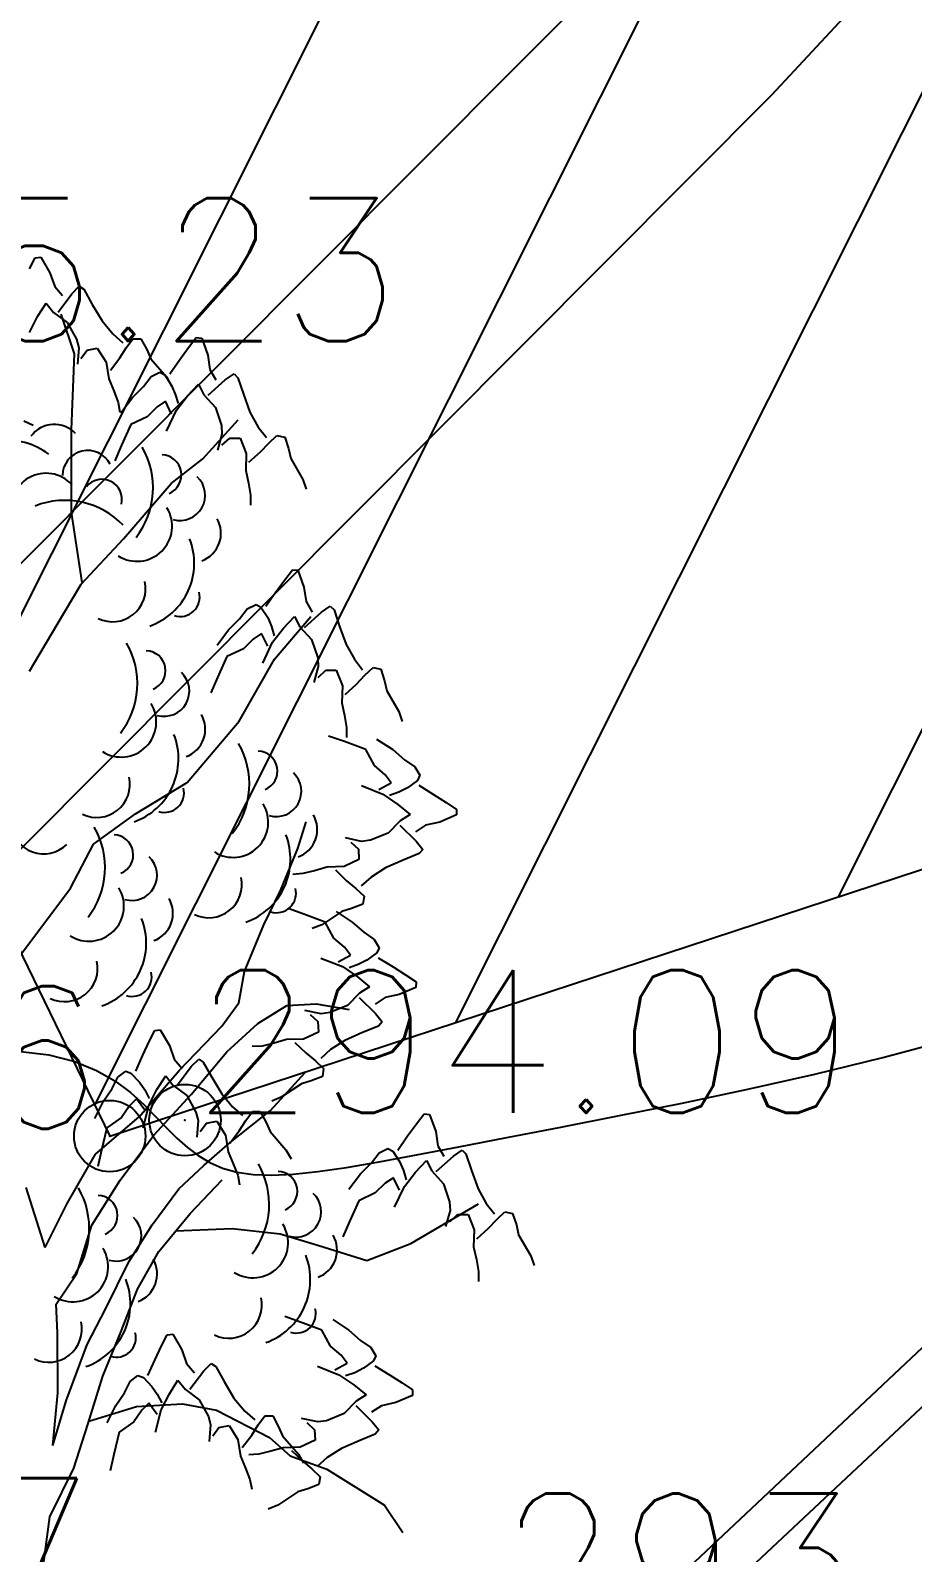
# Model space of a CAD drawing. Header units: millimetres. Extents: x 524954 to 526204, y 9523489 to 9524010.
# Drawn here: x 525972.17 to 525978.35, y 9523746.64 to 9523757.3 of the extents above; entities that cross this region are included whole.
import ezdxf
from ezdxf.enums import TextEntityAlignment as Align

# ---------------------------------------------------------------- set-up
doc = ezdxf.new("R2010")
doc.units = ezdxf.units.MM
doc.header["$PDMODE"] = 32
doc.header["$PDSIZE"] = 0.5
doc.linetypes.add('ACAD_ISO12W100', pattern=[21, 12, -3, 0, -3, 0, -3])
for name, color, linetype in [('Arbre', 34, 'ACAD_ISO12W100'), ('Bati', 6, 'Continuous'), ('Bati_H', 1, 'Continuous'), ('Cloture', 7, 'Continuous'), ('CN_02_00', 4, 'Continuous'), ('PLUME_1', 7, 'Continuous'), ('PLUME_3', 4, 'Continuous'), ('PLUME_5', 6, 'Continuous'), ('PLUME_6', 2, 'Continuous'), ('TopoAlt', 3, 'Continuous'), ('TOPOJIS', 7, 'Continuous')]:
    doc.layers.add(name, color=color, linetype=linetype)
doc.styles.add('Simplex 1.0', font='Simplex.shx', dxfattribs={"width": 0.99, "height": 1})

# ---------------------------------------------------------------- blocks, each defined once
blk = doc.blocks.new('TCPOINT M')
at = {"color": 0}
blk.add_point((0, 0), dxfattribs=at)
at = {"layer": 'TopoAlt', "style": 'Simplex 1.0', "width": 0.99}
blk.add_attdef('ALT', (0.15, 0.15), '', height=1, dxfattribs=at)
blk = doc.blocks.new('v088')
at = {"color": 3, "linetype": 'Continuous'}
for p, q in [((-0.024, 12.318), (0.016, 12.396)), ((0.016, 12.396), (0.055, 12.4)), ((0.055, 12.4), (0.118, 12.291)), ((0.118, 12.291), (0.152, 12.195)), ((0.152, 12.195), (0.207, 12.131)), ((0.272, 12.144), (0.324, 12.197)), ((0.324, 12.197), (0.356, 12.175)), ((0.356, 12.175), (0.415, 12.069)), ((0.032, 11.984), (0.092, 12.078)), ((0.092, 12.078), (0.144, 12.013)), ((0.175, 12.015), (0.272, 12.144)), ((0.415, 12.069), (0.484, 11.953)), ((-0.025, 11.872), (0.032, 11.984)), ((0.144, 12.013), (0.24, 11.942)), ((0.24, 11.942), (0.305, 11.825)), ((0.484, 11.953), (0.56, 11.862)), ((0.56, 11.862), (0.63, 11.801)), ((0.653, 11.766), (0.699, 11.829)), ((0.699, 11.829), (0.754, 11.828)), ((0.754, 11.828), (0.796, 11.754)), ((1.089, 11.768), (1.142, 11.837)), ((1.142, 11.837), (1.181, 11.833)), ((1.181, 11.833), (1.223, 11.714)), ((0.305, 11.825), (0.32, 11.765)), ((0.32, 11.765), (0.311, 11.65)), ((0.334, 11.69), (0.378, 11.749)), ((0.378, 11.749), (0.45, 11.762)), ((0.45, 11.762), (0.511, 11.664)), ((0.608, 11.694), (0.653, 11.766)), ((0.796, 11.754), (0.824, 11.689)), ((1.027, 11.683), (1.089, 11.768)), ((0.511, 11.664), (0.53, 11.547)), ((0.542, 11.608), (0.608, 11.694)), ((0.824, 11.689), (0.934, 11.561)), ((0.958, 11.583), (1.027, 11.683)), ((1.223, 11.714), (1.239, 11.614)), ((1.239, 11.614), (1.281, 11.541)), ((0.53, 11.547), (0.565, 11.463)), ((0.773, 11.494), (0.827, 11.564)), ((0.827, 11.564), (0.889, 11.595)), ((0.889, 11.595), (0.923, 11.575)), ((0.923, 11.575), (0.969, 11.502)), ((0.934, 11.561), (0.97, 11.497)), ((1.081, 11.429), (1.158, 11.51)), ((1.158, 11.51), (1.196, 11.437)), ((1.227, 11.433), (1.346, 11.541)), ((1.346, 11.541), (1.408, 11.583)), ((1.408, 11.583), (1.435, 11.556)), ((1.435, 11.556), (1.473, 11.441)), ((0.565, 11.463), (0.596, 11.383)), ((0.615, 11.31), (0.696, 11.418)), ((0.696, 11.418), (0.773, 11.494)), ((0.969, 11.502), (0.996, 11.441)), ((0.996, 11.441), (1.016, 11.375)), ((1.004, 11.329), (1.081, 11.429)), ((1.196, 11.437), (1.277, 11.348)), ((1.473, 11.441), (1.519, 11.314)), ((0.596, 11.383), (0.609, 11.315)), ((0.869, 11.352), (0.8, 11.283)), ((0.927, 11.391), (0.869, 11.352)), ((0.969, 11.302), (0.927, 11.391)), ((0.935, 11.183), (1.004, 11.329)), ((1.277, 11.348), (1.319, 11.221)), ((1.519, 11.314), (1.577, 11.21)), ((-0.065, 11.254), (0.001, 11.223)), ((0.685, 11.229), (0.619, 11.083)), ((0.8, 11.283), (0.685, 11.229)), ((1.319, 11.221), (1.323, 11.16)), ((1.577, 11.21), (1.635, 11.137)), ((0.619, 11.083), (0.573, 10.975)), ((1.323, 11.16), (1.292, 11.048)), ((1.323, 11.083), (1.377, 11.133)), ((1.377, 11.133), (1.45, 11.133)), ((1.45, 11.133), (1.492, 11.025)), ((1.592, 11.037), (1.65, 11.098)), ((1.65, 11.098), (1.708, 11.152)), ((1.708, 11.152), (1.762, 11.141)), ((1.762, 11.141), (1.789, 11.06)), ((1.492, 11.025), (1.489, 10.906)), ((1.512, 10.964), (1.592, 11.037)), ((1.789, 11.06), (1.804, 10.991)), ((1.804, 10.991), (1.889, 10.844)), ((1.489, 10.906), (1.508, 10.818)), ((1.508, 10.818), (1.523, 10.733)), ((1.889, 10.844), (1.912, 10.775)), ((1.523, 10.733), (1.523, 10.664)), ((1.7, 10.058), (1.762, 10.142)), ((1.762, 10.142), (1.816, 10.212)), ((1.816, 10.212), (1.854, 10.208)), ((1.854, 10.208), (1.896, 10.089)), ((1.631, 9.958), (1.7, 10.058)), ((1.896, 10.089), (1.912, 9.989)), ((1.446, 9.869), (1.5, 9.939)), ((1.5, 9.939), (1.562, 9.969)), ((1.562, 9.969), (1.596, 9.95)), ((1.596, 9.95), (1.643, 9.877)), ((1.9, 9.808), (2.019, 9.915)), ((1.912, 9.989), (1.954, 9.915)), ((2.019, 9.915), (2.081, 9.958)), ((2.081, 9.958), (2.108, 9.931)), ((2.108, 9.931), (2.146, 9.815)), ((1.369, 9.792), (1.446, 9.869)), ((1.643, 9.877), (1.669, 9.815)), ((1.669, 9.815), (1.689, 9.75)), ((1.677, 9.704), (1.754, 9.804)), ((1.754, 9.804), (1.831, 9.885)), ((1.831, 9.885), (1.869, 9.812)), ((1.869, 9.812), (1.95, 9.723)), ((2.146, 9.815), (2.193, 9.689)), ((1.289, 9.685), (1.369, 9.792)), ((1.542, 9.727), (1.473, 9.658)), ((1.6, 9.765), (1.542, 9.727)), ((1.643, 9.677), (1.6, 9.765)), ((1.608, 9.558), (1.677, 9.704)), ((1.95, 9.723), (1.993, 9.596)), ((1.358, 9.604), (1.292, 9.458)), ((1.473, 9.658), (1.358, 9.604)), ((1.993, 9.596), (1.996, 9.535)), ((2.193, 9.689), (2.25, 9.585)), ((1.996, 9.535), (1.966, 9.423)), ((1.996, 9.458), (2.05, 9.508)), ((2.05, 9.508), (2.123, 9.508)), ((2.123, 9.508), (2.166, 9.4)), ((2.25, 9.585), (2.308, 9.512)), ((2.323, 9.473), (2.381, 9.527)), ((2.381, 9.527), (2.435, 9.515)), ((2.435, 9.515), (2.462, 9.435)), ((1.292, 9.458), (1.246, 9.35)), ((2.166, 9.4), (2.162, 9.281)), ((2.185, 9.338), (2.266, 9.412)), ((2.266, 9.412), (2.323, 9.473)), ((2.462, 9.435), (2.477, 9.365)), ((2.162, 9.281), (2.181, 9.192)), ((2.477, 9.365), (2.562, 9.219)), ((2.181, 9.192), (2.196, 9.108)), ((2.562, 9.219), (2.585, 9.15)), ((2.196, 9.108), (2.196, 9.038)), ((2.18, 9.009), (2.07, 9.048)), ((2.33, 8.953), (2.18, 9.009)), ((2.391, 8.841), (2.33, 8.953)), ((2.406, 9.027), (2.519, 8.953)), ((2.519, 8.953), (2.601, 8.881)), ((2.601, 8.881), (2.673, 8.832)), ((2.465, 8.776), (2.391, 8.841)), ((2.507, 8.721), (2.465, 8.776)), ((2.691, 8.737), (2.621, 8.686)), ((2.673, 8.832), (2.708, 8.773)), ((2.708, 8.773), (2.691, 8.737)), ((2.3, 8.701), (2.45, 8.641)), ((2.421, 8.673), (2.507, 8.721)), ((2.45, 8.641), (2.555, 8.57)), ((2.561, 8.655), (2.497, 8.632)), ((2.621, 8.686), (2.561, 8.655)), ((2.701, 8.703), (2.805, 8.64)), ((2.805, 8.64), (2.893, 8.584)), ((2.555, 8.57), (2.64, 8.498)), ((2.893, 8.584), (2.966, 8.534)), ((2.966, 8.534), (2.964, 8.496)), ((2.57, 8.455), (2.487, 8.369)), ((2.568, 8.425), (2.683, 8.312)), ((2.64, 8.498), (2.57, 8.455)), ((2.749, 8.424), (2.679, 8.378)), ((2.848, 8.446), (2.749, 8.424)), ((2.964, 8.496), (2.848, 8.446)), ((2.301, 8.311), (2.188, 8.335)), ((2.362, 8.319), (2.301, 8.311)), ((2.487, 8.369), (2.362, 8.319)), ((2.683, 8.312), (2.729, 8.254)), ((2.225, 8.306), (2.278, 8.256)), ((2.278, 8.256), (2.282, 8.183)), ((2.704, 8.225), (2.591, 8.179)), ((2.729, 8.254), (2.704, 8.225)), ((1.971, 8.105), (1.888, 8.085)), ((2.058, 8.13), (1.971, 8.105)), ((2.178, 8.134), (2.058, 8.13)), ((2.117, 8.111), (2.195, 8.035)), ((2.282, 8.183), (2.178, 8.134)), ((2.467, 8.125), (2.367, 8.061)), ((2.591, 8.179), (2.467, 8.125)), ((1.888, 8.085), (1.819, 8.08)), ((2.195, 8.035), (2.261, 7.981)), ((2.367, 8.061), (2.298, 7.999)), ((2.261, 7.981), (2.318, 7.927)), ((2.318, 7.927), (2.31, 7.872)), ((1.896, 7.802), (1.786, 7.841)), ((2.046, 7.746), (1.896, 7.802)), ((2.163, 7.821), (2.022, 7.727)), ((2.123, 7.82), (2.235, 7.746)), ((2.231, 7.841), (2.163, 7.821)), ((2.31, 7.872), (2.231, 7.841)), ((2.022, 7.727), (1.955, 7.7)), ((2.107, 7.634), (2.046, 7.746)), ((2.235, 7.746), (2.317, 7.675)), ((2.317, 7.675), (2.389, 7.625)), ((2.181, 7.57), (2.107, 7.634)), ((2.223, 7.514), (2.181, 7.57)), ((2.389, 7.625), (2.424, 7.566)), ((2.424, 7.566), (2.407, 7.53)), ((2.016, 7.494), (2.166, 7.434)), ((2.137, 7.467), (2.223, 7.514)), ((2.337, 7.479), (2.277, 7.448)), ((2.407, 7.53), (2.337, 7.479)), ((2.417, 7.496), (2.521, 7.433)), ((2.166, 7.434), (2.271, 7.363)), ((2.277, 7.448), (2.213, 7.425)), ((2.271, 7.363), (2.357, 7.292)), ((2.521, 7.433), (2.609, 7.377)), ((2.609, 7.377), (2.682, 7.328)), ((2.286, 7.249), (2.203, 7.162)), ((2.357, 7.292), (2.286, 7.249)), ((2.68, 7.289), (2.564, 7.239)), ((2.682, 7.328), (2.68, 7.289)), ((2.203, 7.162), (2.079, 7.112)), ((2.284, 7.218), (2.399, 7.105)), ((2.465, 7.218), (2.395, 7.171)), ((2.564, 7.239), (2.465, 7.218)), ((2.018, 7.104), (1.904, 7.128)), ((1.941, 7.1), (1.994, 7.049)), ((1.994, 7.049), (1.999, 6.976)), ((2.079, 7.112), (2.018, 7.104)), ((2.399, 7.105), (2.445, 7.047)), ((2.445, 7.047), (2.42, 7.018)), ((0.813, 6.909), (0.853, 6.987)), ((0.853, 6.987), (0.891, 6.991)), ((0.891, 6.991), (0.955, 6.881)), ((1.894, 6.927), (1.775, 6.923)), ((1.999, 6.976), (1.894, 6.927)), ((2.307, 6.972), (2.184, 6.918)), ((2.42, 7.018), (2.307, 6.972)), ((0.768, 6.815), (0.813, 6.909)), ((0.955, 6.881), (0.989, 6.786)), ((1.604, 6.878), (1.535, 6.874)), ((1.688, 6.899), (1.604, 6.878)), ((1.775, 6.923), (1.688, 6.899)), ((1.834, 6.904), (1.912, 6.828)), ((1.912, 6.828), (1.977, 6.774)), ((2.084, 6.854), (2.014, 6.792)), ((2.184, 6.918), (2.084, 6.854)), ((0.719, 6.703), (0.768, 6.815)), ((0.989, 6.786), (1.044, 6.722)), ((1.011, 6.606), (1.108, 6.734)), ((1.108, 6.734), (1.161, 6.787)), ((1.161, 6.787), (1.192, 6.766)), ((1.192, 6.766), (1.252, 6.66)), ((1.977, 6.774), (2.034, 6.72)), ((2.034, 6.72), (2.026, 6.666)), ((0.554, 6.582), (0.594, 6.66)), ((0.594, 6.66), (0.649, 6.702)), ((0.649, 6.702), (0.686, 6.689)), ((0.686, 6.689), (0.745, 6.626)), ((0.745, 6.626), (0.783, 6.571)), ((0.868, 6.575), (0.929, 6.669)), ((0.929, 6.669), (0.98, 6.604)), ((1.252, 6.66), (1.321, 6.544)), ((1.879, 6.614), (1.738, 6.52)), ((1.947, 6.634), (1.879, 6.614)), ((2.026, 6.666), (1.947, 6.634)), ((0.493, 6.492), (0.554, 6.582)), ((0.724, 6.509), (0.675, 6.46)), ((0.782, 6.43), (0.724, 6.509)), ((0.783, 6.571), (0.814, 6.51)), ((0.811, 6.463), (0.868, 6.575)), ((0.98, 6.604), (1.076, 6.532)), ((1.076, 6.532), (1.141, 6.416)), ((1.321, 6.544), (1.397, 6.452)), ((1.738, 6.52), (1.671, 6.493)), ((0.433, 6.371), (0.493, 6.492)), ((0.675, 6.46), (0.62, 6.379)), ((0.771, 6.306), (0.811, 6.463)), ((1.141, 6.416), (1.157, 6.356)), ((1.397, 6.452), (1.467, 6.391)), ((1.489, 6.356), (1.536, 6.42)), ((1.536, 6.42), (1.591, 6.419)), ((1.591, 6.419), (1.633, 6.344)), ((2.685, 6.334), (2.739, 6.404)), ((2.739, 6.404), (2.777, 6.4)), ((2.777, 6.4), (2.82, 6.28)), ((0.516, 6.305), (0.479, 6.149)), ((0.62, 6.379), (0.516, 6.305)), ((1.157, 6.356), (1.147, 6.241)), ((1.171, 6.28), (1.215, 6.339)), ((1.215, 6.339), (1.286, 6.353)), ((1.286, 6.353), (1.348, 6.255)), ((1.444, 6.285), (1.489, 6.356)), ((1.633, 6.344), (1.661, 6.279)), ((2.623, 6.25), (2.685, 6.334)), ((1.348, 6.255), (1.367, 6.137)), ((1.378, 6.198), (1.444, 6.285)), ((1.661, 6.279), (1.771, 6.151)), ((2.554, 6.15), (2.623, 6.25)), ((2.82, 6.28), (2.835, 6.18)), ((2.835, 6.18), (2.877, 6.107)), ((0.479, 6.149), (0.454, 6.035)), ((1.367, 6.137), (1.402, 6.054)), ((1.771, 6.151), (1.807, 6.088)), ((2.37, 6.061), (2.423, 6.13)), ((2.423, 6.13), (2.485, 6.161)), ((2.485, 6.161), (2.52, 6.142)), ((2.52, 6.142), (2.566, 6.069)), ((2.677, 5.996), (2.754, 6.077)), ((2.754, 6.077), (2.793, 6.004)), ((2.823, 6), (2.943, 6.107)), ((2.943, 6.107), (3.004, 6.15)), ((3.004, 6.15), (3.031, 6.123)), ((3.031, 6.123), (3.07, 6.007)), ((1.402, 6.054), (1.433, 5.974)), ((1.433, 5.974), (1.446, 5.906)), ((2.212, 5.877), (2.293, 5.984)), ((2.293, 5.984), (2.37, 6.061)), ((2.566, 6.069), (2.593, 6.007)), ((2.593, 6.007), (2.612, 5.942)), ((2.6, 5.896), (2.677, 5.996)), ((2.793, 6.004), (2.873, 5.915)), ((3.07, 6.007), (3.116, 5.88)), ((2.466, 5.919), (2.396, 5.85)), ((2.523, 5.957), (2.466, 5.919)), ((2.566, 5.869), (2.523, 5.957)), ((2.531, 5.75), (2.6, 5.896)), ((2.873, 5.915), (2.916, 5.788)), ((3.116, 5.88), (3.173, 5.777)), ((2.281, 5.796), (2.216, 5.65)), ((2.396, 5.85), (2.281, 5.796)), ((2.916, 5.788), (2.92, 5.727)), ((3.173, 5.777), (3.231, 5.703)), ((2.216, 5.65), (2.169, 5.542)), ((2.92, 5.727), (2.889, 5.615)), ((2.92, 5.65), (2.973, 5.7)), ((2.973, 5.7), (3.047, 5.7)), ((3.047, 5.7), (3.089, 5.592)), ((3.189, 5.603), (3.247, 5.665)), ((3.247, 5.665), (3.304, 5.719)), ((3.304, 5.719), (3.358, 5.707)), ((3.358, 5.707), (3.385, 5.627)), ((3.089, 5.592), (3.085, 5.473)), ((3.108, 5.53), (3.189, 5.603)), ((3.385, 5.627), (3.4, 5.557)), ((3.4, 5.557), (3.485, 5.411)), ((3.085, 5.473), (3.104, 5.384)), ((3.104, 5.384), (3.12, 5.3)), ((3.485, 5.411), (3.508, 5.342)), ((3.12, 5.3), (3.12, 5.23)), ((1.872, 4.946), (1.762, 4.985)), ((2.022, 4.89), (1.872, 4.946)), ((2.099, 4.964), (2.211, 4.89)), ((0.899, 4.779), (0.939, 4.857)), ((0.939, 4.857), (0.978, 4.861)), ((0.978, 4.861), (1.042, 4.751)), ((2.083, 4.778), (2.022, 4.89)), ((2.211, 4.89), (2.293, 4.818)), ((2.293, 4.818), (2.365, 4.769)), ((0.855, 4.685), (0.899, 4.779)), ((1.042, 4.751), (1.075, 4.656)), ((2.157, 4.714), (2.083, 4.778)), ((2.199, 4.658), (2.157, 4.714)), ((2.365, 4.769), (2.4, 4.71)), ((2.4, 4.71), (2.383, 4.674)), ((0.805, 4.573), (0.855, 4.685)), ((1.075, 4.656), (1.131, 4.592)), ((1.098, 4.476), (1.195, 4.604)), ((1.195, 4.604), (1.247, 4.657)), ((1.247, 4.657), (1.279, 4.636)), ((1.279, 4.636), (1.338, 4.53)), ((1.992, 4.638), (2.142, 4.578)), ((2.113, 4.611), (2.199, 4.658)), ((2.253, 4.592), (2.189, 4.569)), ((2.313, 4.623), (2.253, 4.592)), ((2.383, 4.674), (2.313, 4.623)), ((2.393, 4.64), (2.497, 4.577)), ((0.64, 4.452), (0.68, 4.53)), ((0.68, 4.53), (0.735, 4.572)), ((0.735, 4.572), (0.773, 4.559)), ((0.773, 4.559), (0.832, 4.496)), ((0.832, 4.496), (0.87, 4.441)), ((0.955, 4.445), (1.015, 4.539)), ((1.015, 4.539), (1.067, 4.474)), ((1.338, 4.53), (1.407, 4.414)), ((2.142, 4.578), (2.247, 4.507)), ((2.247, 4.507), (2.332, 4.436)), ((2.497, 4.577), (2.585, 4.521)), ((2.585, 4.521), (2.658, 4.472)), ((0.579, 4.362), (0.64, 4.452)), ((0.811, 4.379), (0.761, 4.33)), ((0.869, 4.3), (0.811, 4.379)), ((0.87, 4.441), (0.901, 4.38)), ((0.898, 4.333), (0.955, 4.445)), ((1.067, 4.474), (1.163, 4.402)), ((1.163, 4.402), (1.228, 4.286)), ((1.407, 4.414), (1.483, 4.322)), ((2.262, 4.393), (2.179, 4.306)), ((2.332, 4.436), (2.262, 4.393)), ((2.54, 4.383), (2.441, 4.361)), ((2.656, 4.433), (2.54, 4.383)), ((2.658, 4.472), (2.656, 4.433)), ((0.52, 4.241), (0.579, 4.362)), ((0.761, 4.33), (0.706, 4.249)), ((0.857, 4.176), (0.898, 4.333)), ((1.228, 4.286), (1.243, 4.226)), ((1.483, 4.322), (1.554, 4.261)), ((1.576, 4.226), (1.623, 4.29)), ((1.623, 4.29), (1.678, 4.289)), ((1.678, 4.289), (1.719, 4.214)), ((1.994, 4.248), (1.88, 4.272)), ((2.179, 4.306), (2.055, 4.256)), ((2.26, 4.362), (2.375, 4.249)), ((2.441, 4.361), (2.371, 4.315)), ((0.603, 4.175), (0.566, 4.019)), ((0.706, 4.249), (0.603, 4.175)), ((1.243, 4.226), (1.234, 4.11)), ((1.258, 4.15), (1.301, 4.209)), ((1.301, 4.209), (1.373, 4.223)), ((1.373, 4.223), (1.435, 4.125)), ((1.465, 4.068), (1.531, 4.155)), ((1.531, 4.155), (1.576, 4.226)), ((1.719, 4.214), (1.747, 4.149)), ((1.917, 4.244), (1.97, 4.193)), ((1.97, 4.193), (1.975, 4.12)), ((2.055, 4.256), (1.994, 4.248)), ((2.396, 4.162), (2.283, 4.116)), ((2.375, 4.249), (2.421, 4.191)), ((2.421, 4.191), (2.396, 4.162)), ((1.435, 4.125), (1.453, 4.007)), ((1.751, 4.067), (1.664, 4.043)), ((1.747, 4.149), (1.858, 4.021)), ((1.87, 4.071), (1.751, 4.067)), ((1.975, 4.12), (1.87, 4.071)), ((2.16, 4.062), (2.059, 3.998)), ((2.283, 4.116), (2.16, 4.062)), ((0.566, 4.019), (0.541, 3.904)), ((1.453, 4.007), (1.488, 3.924)), ((1.58, 4.022), (1.511, 4.017)), ((1.664, 4.043), (1.58, 4.022)), ((1.81, 4.048), (1.888, 3.972)), ((1.858, 4.021), (1.893, 3.958)), ((1.888, 3.972), (1.953, 3.918)), ((2.059, 3.998), (1.99, 3.936)), ((1.488, 3.924), (1.519, 3.844)), ((1.519, 3.844), (1.532, 3.776)), ((1.953, 3.918), (2.01, 3.864)), ((2.01, 3.864), (2.002, 3.81)), ((1.855, 3.758), (1.714, 3.664)), ((1.923, 3.778), (1.855, 3.758)), ((2.002, 3.81), (1.923, 3.778)), ((1.714, 3.664), (1.647, 3.637))]:
    blk.add_line(p, q, dxfattribs=at)
at = {"linetype": 'Continuous'}
for p, q in [((0.29, 11.722), (0.197, 12)), ((0.27, 11.193), (0.29, 11.722)), ((0.269, 10.614), (0.27, 11.193)), ((1.188, 10.988), (1.437, 11.261)), ((0.968, 10.816), (1.188, 10.988)), ((0.634, 10.429), (0.968, 10.816)), ((0.345, 10.122), (0.269, 10.614)), ((0.336, 10.112), (0.634, 10.429)), ((0.168, 9.829), (0.336, 10.112)), ((-0.025, 9.501), (0.168, 9.829)), ((1.69, 9.587), (1.945, 9.885)), ((1.444, 9.153), (1.69, 9.587)), ((1.08, 8.722), (1.444, 9.153)), ((0.718, 8.503), (1.08, 8.722)), ((0.424, 8.292), (0.718, 8.503)), ((1.855, 8.26), (1.913, 8.447)), ((0.262, 7.984), (0.424, 8.292)), ((1.736, 7.971), (1.855, 8.26)), ((-0.093, 7.509), (0.262, 7.984)), ((1.617, 7.726), (1.736, 7.971)), ((1.481, 7.4), (1.617, 7.726)), ((1.442, 7.181), (1.481, 7.4)), ((1.321, 7.017), (1.442, 7.181)), ((1.575, 7.035), (1.778, 7.163)), ((1.778, 7.163), (1.983, 7.174)), ((1.983, 7.174), (2.214, 7.135)), ((1.356, 6.837), (1.575, 7.035)), ((1.023, 6.706), (1.321, 7.017)), ((1.107, 6.54), (1.356, 6.837)), ((0.743, 6.383), (1.023, 6.706)), ((1.663, 6.427), (1.906, 6.693)), ((0.846, 6.255), (1.107, 6.54)), ((1.381, 6.204), (1.663, 6.427)), ((0.438, 6.122), (0.743, 6.383)), ((0.61, 5.939), (0.846, 6.255)), ((1.198, 6.044), (1.381, 6.204)), ((0.24, 5.776), (0.438, 6.122)), ((1.021, 5.879), (1.198, 6.044)), ((0.085, 5.468), (-0.049, 5.888)), ((0.411, 5.624), (0.61, 5.939)), ((0.834, 5.626), (1.021, 5.879)), ((1.1, 5.706), (1.325, 5.941)), ((0.085, 5.468), (0.24, 5.776)), ((2.646, 5.496), (3.119, 5.774)), ((0.881, 5.441), (1.1, 5.706)), ((0.306, 5.286), (0.411, 5.624)), ((0.671, 5.368), (0.834, 5.626)), ((1.001, 5.586), (1.394, 5.601)), ((1.394, 5.601), (1.731, 5.564)), ((1.731, 5.564), (2, 5.483)), ((0.731, 5.176), (0.881, 5.441)), ((2, 5.483), (2.338, 5.378)), ((2.338, 5.378), (2.646, 5.496)), ((0.51, 5.041), (0.671, 5.368)), ((0.161, 5.071), (0.306, 5.286)), ((0.619, 4.888), (0.731, 5.176)), ((0.172, 4.872), (0.161, 5.071)), ((0.379, 4.79), (0.51, 5.041)), ((0.174, 4.45), (0.172, 4.872)), ((0.489, 4.568), (0.619, 4.888)), ((0.231, 4.395), (0.379, 4.79)), ((0.384, 4.23), (0.489, 4.568)), ((0.138, 4.082), (0.174, 4.45)), ((0.138, 4.082), (0.231, 4.395)), ((0.724, 4.355), (1.047, 4.375)), ((1.047, 4.375), (1.284, 4.33)), ((0.391, 4.253), (0.724, 4.355)), ((1.284, 4.33), (1.655, 4.138)), ((0.285, 3.923), (0.384, 4.23)), ((1.655, 4.138), (1.8, 4.011)), ((1.8, 4.011), (2.057, 3.917)), ((0.118, 3.584), (0.285, 3.923)), ((2.057, 3.917), (2.461, 3.664)), ((2.461, 3.664), (2.589, 3.474)), ((0.064, 3.179), (0.118, 3.584))]:
    blk.add_line(p, q, dxfattribs=at)
at = {"color": 3, "linetype": 'Continuous'}
for centre, major_axis, start_param, end_param in [((0.15, 11.024), (0.145, 0.145), 6.263619, 7.998733), ((-0.176, 10.651), (0.33, 0.33), 0.12682, 1.733702), ((0.383, 10.87), (-0.125, 0.125), 4.396235, 7.060094), ((0.275, 10.786), (0.4, 0.4), 4.836335, 6.022049), ((0.899, 10.876), (0.099, 0.099), 4.31771, 7.031286), ((0.091, 10.641), (0.174, 0.174), 6.236163, 8.918901), ((0.483, 10.705), (-0.099, 0.099), 3.680741, 6.394318), ((1.029, 10.733), (-0.125, 0.125), 2.081137, 4.744996), ((0.223, 10.132), (-0.4, 0.4), 4.689978, 5.875693), ((0.728, 10.517), (-0.174, 0.174), 1.793126, 4.475865), ((1.111, 10.467), (-0.145, 0.145), 2.713295, 4.448408), ((0.662, 10.258), (-0.33, 0.33), 2.69514, 4.302022), ((0.557, 10.08), (0.164, 0.164), 3.478918, 5.717341), ((1.031, 10.021), (0.0964, 0.0964), 3.62262, 5.745019), ((0.165, 9.415), (0.4, 0.4), 4.836335, 6.022049), ((0.788, 9.505), (-0.099, 0.099), 2.746913, 5.46049), ((0.918, 9.363), (0.125, 0.125), 3.651933, 6.315792), ((0.617, 9.147), (-0.174, 0.174), 1.793126, 4.475865), ((1.001, 9.096), (-0.145, 0.145), 2.713295, 4.448408), ((0.552, 8.888), (-0.33, 0.33), 2.69514, 4.302022), ((0.949, 8.713), (-0.4, 0.4), 3.265538, 4.451253), ((1.572, 8.803), (0.099, 0.099), 4.31771, 7.031286), ((0.447, 8.71), (-0.164, 0.164), 1.908121, 4.146545), ((1.702, 8.661), (0.125, 0.125), 3.651933, 6.315792), ((0.921, 8.65), (0.0964, 0.0964), 3.62262, 5.745019), ((1.401, 8.445), (0.174, 0.174), 3.363922, 6.046661), ((0.074, 8.455), (0.164, 0.164), 2.463212, 4.701636), ((1.785, 8.394), (-0.145, 0.145), 2.713295, 4.448408), ((-0.061, 8.127), (-0.4, 0.4), 3.265538, 4.451253), ((0.562, 8.217), (0.099, 0.099), 4.31771, 7.031286), ((1.336, 8.186), (-0.33, 0.33), 2.69514, 4.302022), ((0.692, 8.074), (-0.125, 0.125), 2.081137, 4.744996), ((1.23, 8.008), (0.164, 0.164), 3.478918, 5.717341), ((0.391, 7.858), (0.174, 0.174), 3.363922, 6.046661), ((0.775, 7.808), (-0.145, 0.145), 2.713295, 4.448408), ((1.705, 7.948), (-0.0964, 0.0964), 2.051824, 4.174223), ((0.326, 7.599), (0.33, 0.33), 4.265936, 5.872819), ((0.221, 7.421), (0.164, 0.164), 3.478918, 5.717341), ((0.695, 7.362), (-0.0964, 0.0964), 2.051824, 4.174223), ((1.088, 5.771), (-0.4, 0.4), 3.265538, 4.451253), ((1.711, 5.861), (0.099, 0.099), 4.31771, 7.031286), ((-0.172, 5.602), (0.4, 0.4), 4.836335, 6.022049), ((0.452, 5.692), (0.099, 0.099), 4.31771, 7.031286), ((1.841, 5.718), (-0.125, 0.125), 2.081137, 4.744996), ((0.582, 5.55), (0.125, 0.125), 3.651933, 6.315792), ((1.54, 5.502), (0.174, 0.174), 3.363922, 6.046661), ((1.924, 5.452), (-0.145, 0.145), 2.713295, 4.448408), ((0.28, 5.334), (0.174, 0.174), 3.363922, 6.046661), ((0.664, 5.283), (-0.145, 0.145), 2.713295, 4.448408), ((1.475, 5.243), (0.33, 0.33), 4.265936, 5.872819), ((0.215, 5.075), (-0.33, 0.33), 2.69514, 4.302022), ((1.37, 5.065), (-0.164, 0.164), 1.908121, 4.146545), ((1.844, 5.006), (-0.0964, 0.0964), 2.051824, 4.174223), ((0.11, 4.897), (-0.164, 0.164), 1.908121, 4.146545), ((0.584, 4.837), (0.0964, 0.0964), 3.62262, 5.745019)]:
    blk.add_ellipse(centre, major_axis=major_axis, ratio=1, start_param=start_param, end_param=end_param, dxfattribs=at)

msp = doc.modelspace()

# ---------------------------------------------------------------- hatches: boundary and pattern name
at = {"layer": 'Bati_H'}
h = msp.add_hatch(dxfattribs=at)
h.set_pattern_fill('_U', color=256, scale=2, angle=63.3432, style=0, pattern_type=0)
h.set_pattern_definition([(63.343203168, (0, 0), (-1.7874198754, 0.8972904708), [])])
h.paths.add_polyline_path([(525979.466, 9523748.983), (525988.425, 9523751.953), (525998.602, 9523755.107), (525996.397, 9523761.724), (525997.072, 9523763.062), (525995.522, 9523767.541), (525992.905, 9523767.442), (525991.359, 9523772.279), (525990.761, 9523772.088), (525976, 9523767.846), (525974.764, 9523765.308), (525973.367, 9523766.073), (525969.988, 9523759.861), (525971.385, 9523759.096), (525970.049, 9523755.071), (525972.728, 9523749.557), (525979.052, 9523751.634), (525978.633, 9523751.495)])

# ---------------------------------------------------------------- linework, layer by layer
at = {"layer": 'Bati', "flags": 128}
msp.add_lwpolyline([(525979.466, 9523748.983), (525988.425, 9523751.953), (525998.602, 9523755.107), (525996.397, 9523761.724), (525997.072, 9523763.062), (525995.522, 9523767.541), (525992.905, 9523767.442), (525991.359, 9523772.279), (525990.761, 9523772.088), (525976, 9523767.846), (525974.764, 9523765.308), (525973.367, 9523766.073), (525969.988, 9523759.861), (525971.385, 9523759.096), (525970.049, 9523755.071), (525972.728, 9523749.557), (525979.052, 9523751.634), (525978.633, 9523751.495)], close=True, dxfattribs=at)
at = {"layer": 'Cloture', "flags": 128}
msp.add_lwpolyline([(525970.049, 9523755.071), (525972.728, 9523749.557)], dxfattribs=at)
at = {"layer": 'CN_02_00', "elevation": 294, "flags": 128}
msp.add_lwpolyline([(525972.085, 9523750.151), (525972.301, 9523750.125), (525972.483, 9523750.079), (525972.636, 9523750.017), (525972.764, 9523749.943), (525972.873, 9523749.862), (525972.966, 9523749.777), (525973.049, 9523749.694), (525973.125, 9523749.615), (525973.199, 9523749.543), (525973.272, 9523749.477), (525973.347, 9523749.42), (525973.429, 9523749.371), (525973.518, 9523749.332), (525973.618, 9523749.304), (525973.732, 9523749.287), (525973.862, 9523749.283), (525974.012, 9523749.29), (525974.186, 9523749.309), (525974.385, 9523749.338), (525974.614, 9523749.377), (525974.875, 9523749.426), (525975.173, 9523749.482), (525975.509, 9523749.547), (525975.886, 9523749.62), (525976.298, 9523749.7), (525976.737, 9523749.788), (525977.195, 9523749.885), (525977.665, 9523749.991), (525978.14, 9523750.107), (525978.612, 9523750.233)], dxfattribs=at)
at = {"layer": 'PLUME_1'}
msp.add_lwpolyline([(525458.473, 9523640.258), (525480.389, 9523635.341), (525499.593, 9523633.233), (525627.749, 9523622.033), (525657.425, 9523620.69), (525687.455, 9523621.378), (525717.375, 9523623.562), (525747.113, 9523628.239), (525776.244, 9523634.376), (525805.193, 9523643.006), (525833.533, 9523653.096), (525860.731, 9523665.108), (525887.284, 9523679.078), (525913.194, 9523695.007), (525937.497, 9523712.322), (525960.695, 9523731.06), (525982.749, 9523751.721), (526003.235, 9523773.269), (526022.079, 9523796.703), (526039.853, 9523821.062), (526045.291, 9523828.979), (526068.175, 9523865.742)], dxfattribs=at)
at = {"layer": 'PLUME_3'}
msp.add_lwpolyline([(526021.58, 9523796.667), (526015.644, 9523788.714), (526009.172, 9523781.222), (526009.172, 9523781.222), (526002.736, 9523773.233), (525996.228, 9523766.24), (525989.258, 9523758.713), (525989.258, 9523758.713), (525982.251, 9523751.684), (525974.745, 9523744.619), (525967.702, 9523738.089), (525967.702, 9523738.089), (525960.16, 9523731.523), (525952.618, 9523724.956)], dxfattribs=at)
at = {"layer": 'PLUME_5'}
msp.add_lwpolyline([(526016.266, 9523800.791), (526010.293, 9523793.336), (526003.821, 9523785.845), (526003.857, 9523785.347), (525997.386, 9523777.856), (525990.877, 9523770.863), (525984.369, 9523763.871), (525983.87, 9523763.834), (525977.362, 9523756.842), (525970.355, 9523749.813), (525963.312, 9523743.283), (525962.813, 9523743.247), (525955.77, 9523736.717), (525948.228, 9523730.15)], dxfattribs=at)
at = {"layer": 'PLUME_6'}
msp.add_lwpolyline([(526015.196, 9523801.715), (526008.724, 9523794.224), (526002.751, 9523786.77), (526002.751, 9523786.77), (525996.279, 9523779.279), (525989.807, 9523771.788), (525983.299, 9523764.795), (525982.8, 9523764.759), (525976.292, 9523757.767), (525969.285, 9523750.738), (525962.242, 9523744.208), (525961.743, 9523744.171), (525954.7, 9523737.641), (525947.121, 9523731.574)], dxfattribs=at)

# ---------------------------------------------------------------- block references
at = {"layer": 'Arbre'}
msp.add_blockref('v088', (525972.191, 9523743.309), dxfattribs=at)
at = {"layer": 'TOPOJIS'}
ref = msp.add_blockref('TCPOINT M', (525970.049, 9523755.071, 295.23), dxfattribs=at)
ref.add_attrib('ALT', '295.23', (525970.099, 9523755.121, 295.23), dxfattribs={"layer": 'TopoAlt', "height": 1, "style": 'Simplex 1.0', "width": 0.99})
ref = msp.add_blockref('TCPOINT M', (525973.255, 9523749.669, 294.09), dxfattribs=at)
ref.add_attrib('ALT', '294.09', (525973.305, 9523749.719, 294.09), dxfattribs={"layer": 'TopoAlt', "height": 1, "style": 'Simplex 1.0', "width": 0.99})
ref = msp.add_blockref('TCPOINT M', (525972.728, 9523749.557, 293.76), dxfattribs=at)
ref.add_attrib('ALT', '293.76', dxfattribs={"layer": 'TopoAlt', "height": 1, "style": 'Simplex 1.0', "width": 0.99}).set_placement((525972.678, 9523749.607, 293.76), align=Align.RIGHT)
ref = msp.add_blockref('TCPOINT M', (525967.908, 9523746.113, 293.27), dxfattribs=at)
ref.add_attrib('ALT', '293.27', (525967.958, 9523746.163, 293.27), dxfattribs={"layer": 'TopoAlt', "height": 1, "style": 'Simplex 1.0', "width": 0.99})
ref = msp.add_blockref('TCPOINT M', (525975.391, 9523746.005, 293.45), dxfattribs=at)
ref.add_attrib('ALT', '293.45', (525975.441, 9523746.055, 293.45), dxfattribs={"layer": 'TopoAlt', "height": 1, "style": 'Simplex 1.0', "width": 0.99})

doc.saveas('drawing.dxf')
